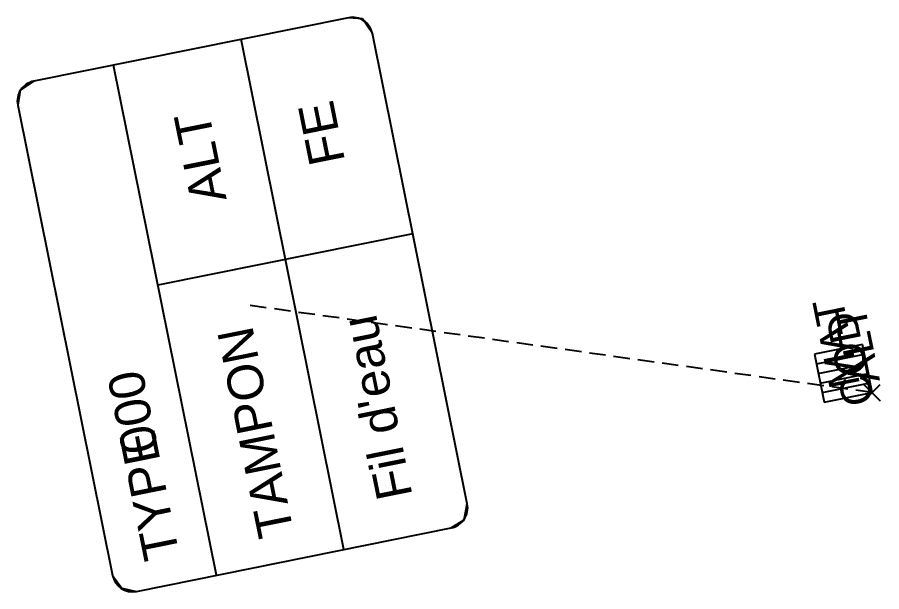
# Model space of a CAD drawing. Extents: x -24 to 1126, y -24 to 2053.
# Drawn here: x 946.95 to 957.55, y 1884.14 to 1891.18 of the extents above; entities that cross this region are included whole.
import ezdxf
from ezdxf.enums import TextEntityAlignment as Align

# ---------------------------------------------------------------- set-up
doc = ezdxf.new("R2010")
doc.units = 0
doc.header["$LTSCALE"] = 2.5
doc.header["$PDMODE"] = 3
doc.header["$PDSIZE"] = 0.1
doc.linetypes.add('CACH200', pattern=[0.12, 0.08, -0.04])
doc.layers.get('0').update_dxf_attribs({"linetype": 'CONTINUOUS'})
for name, color, linetype in [('T_RES_PLUVIAL_TEXTE', 5, 'CONTINUOUS'), ('TOPOALT', 7, 'CONTINUOUS'), ('TOPOCOD', 1, 'CONTINUOUS'), ('TOPOMAT', 4, 'CONTINUOUS')]:
    doc.layers.add(name, color=color, linetype=linetype)
doc.styles.add('ARIAL', font='arial.ttf')

msp = doc.modelspace()

# ---------------------------------------------------------------- linework, layer by layer
for p, q in [((951.014, 1891.178), (947.155, 1890.4)), ((951.187, 1891.163), (951.014, 1891.178)), ((951.309, 1890.983), (951.187, 1891.163)), ((952.471, 1885.218), (951.309, 1890.983)), ((947.155, 1890.4), (946.99, 1890.289)), ((946.99, 1890.289), (946.959, 1890.106)), ((946.959, 1890.106), (948.121, 1884.341)), ((952.432, 1885.022), (952.471, 1885.218)), ((952.275, 1884.923), (952.432, 1885.022)), ((948.415, 1884.145), (952.275, 1884.923)), ((952.275, 1884.923), (952.275, 1884.923)), ((952.275, 1884.923), (952.275, 1884.923)), ((952.275, 1884.923), (952.275, 1884.923)), ((952.275, 1884.923), (952.275, 1884.923)), ((948.121, 1884.341), (948.234, 1884.184)), ((948.234, 1884.184), (948.415, 1884.145))]:
    msp.add_line(p, q)
at = {"linetype": 'CONTINUOUS'}
for p, q in [((951.014, 1891.178), (947.155, 1890.4)), ((952.471, 1885.218), (951.309, 1890.983)), ((950.958, 1884.658), (949.697, 1890.913)), ((949.396, 1884.343), (948.135, 1890.598)), ((946.959, 1890.106), (948.121, 1884.341)), ((951.804, 1888.528), (948.679, 1887.898)), ((948.415, 1884.145), (952.275, 1884.923))]:
    msp.add_line(p, q, dxfattribs=at)
at = {"color": 0}
for p, q in [((957.316, 1887.17), (956.728, 1887.052)), ((957.435, 1886.582), (957.316, 1887.17)), ((956.728, 1887.052), (956.846, 1886.463)), ((956.752, 1886.934), (957.34, 1887.052)), ((956.775, 1886.816), (957.364, 1886.935)), ((957.364, 1886.935), (957.364, 1886.935)), ((956.799, 1886.699), (957.387, 1886.817)), ((956.823, 1886.581), (957.411, 1886.7)), ((956.846, 1886.463), (957.435, 1886.582))]:
    msp.add_line(p, q, dxfattribs=at)
at = {"linetype": 'CONTINUOUS'}
for centre, start, end in [((951.064, 1890.933), 11.3966, 101.3966), ((947.204, 1890.155), 101.3966, 191.3966), ((952.226, 1885.168), 281.3945, 11.3966), ((948.366, 1884.39), 191.3966, 281.3945)]:
    msp.add_arc(centre, 0.25, start, end, dxfattribs=at)
at = {"color": 0}
msp.add_point((957.435, 1886.582), dxfattribs=at)
at = {"layer": 'T_RES_PLUVIAL_TEXTE', "linetype": 'CACH200'}
msp.add_line((957.435, 1886.582), (949.715, 1887.662), dxfattribs=at)

# ---------------------------------------------------------------- texts
at = {"style": 'ARIAL'}
msp.add_text("Fil d'eau", height=0.4375, rotation=101.3945, dxfattribs=at).set_placement((951.801, 1885.318))
for tag, text, p in [('FE', '000.00', (950.683, 1889.759)), ('ALT', '000.00', (949.196, 1889.459)), ('TAMPON', 'Tampon', (949.875, 1886.094))]:
    msp.add_attdef(tag, text=text, height=0.4375, rotation=101.3966, dxfattribs=at).set_placement(p, align=Align.MIDDLE_CENTER)
at = {"color": 0, "style": 'ARIAL'}
for tag, p, s, height in [('000', (948.684, 1885.883), 'Ø', 0.437), ('TYPE', (948.946, 1884.58), 'TYPE', 0.4375)]:
    msp.add_attdef(tag, p, s, height=height, rotation=101.3966, dxfattribs=at)
at = {"layer": 'TOPOALT', "style": 'ARIAL'}
msp.add_attdef('ALT', (957.532, 1886.729), '', height=0.375, rotation=101.3966, dxfattribs=at)
at = {"layer": 'TOPOCOD', "style": 'ARIAL'}
msp.add_attdef('COD', (957.459, 1886.459), '', height=0.375, rotation=101.3966, dxfattribs=at)
at = {"layer": 'TOPOMAT', "style": 'ARIAL'}
msp.add_attdef('MAT', (957.287, 1886.68), '', height=0.375, rotation=101.3966, dxfattribs=at)

doc.saveas('drawing.dxf')
